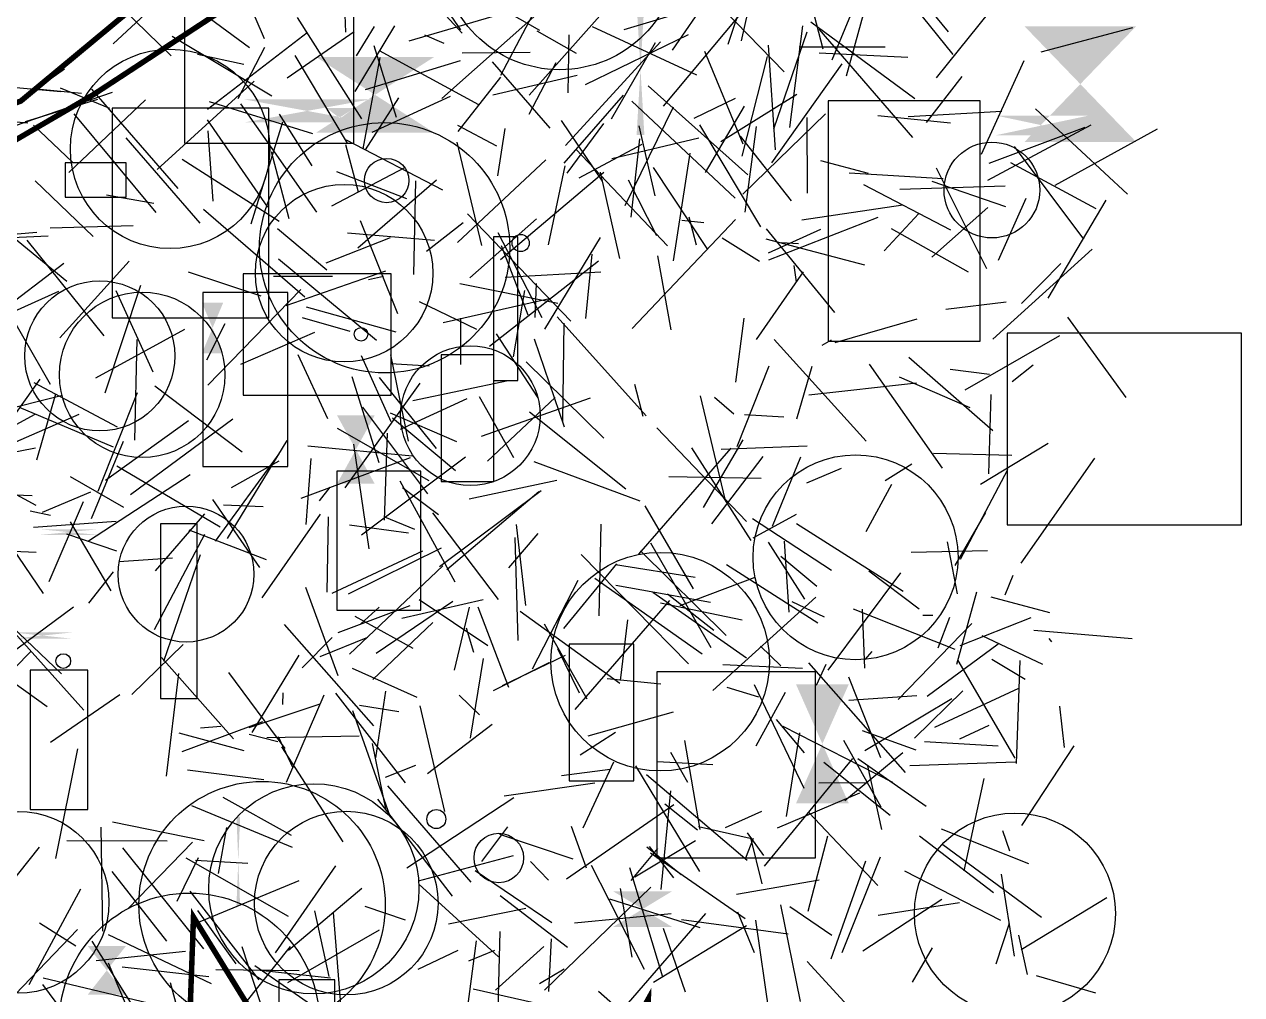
# Model space of a CAD drawing. Extents: x 39652501 to 39653363, y 39457785 to 39458687.
# Drawn here: x 39653232 to 39653342.6, y 39457913.5 to 39458001.7 of the extents above; entities that cross this region are included whole.
import ezdxf

# ---------------------------------------------------------------- set-up
doc = ezdxf.new("R2010")
doc.units = 0
doc.layers.get('0').update_dxf_attribs({"linetype": 'CONTINUOUS'})

msp = doc.modelspace()

# ---------------------------------------------------------------- linework, layer by layer
for p, q in [((39653271.7524, 39458000.903), (39653263.3108, 39458010.0557)), ((39653250.3952, 39458008.3226), (39653253.7488, 39458000.3998)), ((39653261.2, 39458000.9806), (39653260.8841, 39458008.9593)), ((39653271.6405, 39458001.2073), (39653266.6139, 39458008.5401)), ((39653302.2524, 39458008.3927), (39653304.5579, 39457999.4603)), ((39653240.0495, 39457999.9345), (39653248.0777, 39458007.4009)), ((39653309.4386, 39458007.5681), (39653316.364, 39457998.9656)), ((39653310.5556, 39458007.556), (39653315.9571, 39458001.0251)), ((39653314.8715, 39457996.8282), (39653322.6628, 39458006.525)), ((39653244.2534, 39458005.6331), (39653252.4184, 39457999.6039)), ((39653271.6453, 39458005.2501), (39653278.7868, 39458001.1581)), ((39653275.2725, 39457997.0805), (39653279.7817, 39458005.6033)), ((39653277.8664, 39457995.2744), (39653286.5657, 39458005.0729)), ((39653292.5762, 39458006.0787), (39653301.0322, 39457997.3808)), ((39653295.9463, 39457999.8906), (39653297.8895, 39458005.7282)), ((39653239.095, 39458004.8862), (39653245.3072, 39457998.8405)), ((39653290.8906, 39457999.3432), (39653294.2384, 39458004.2174)), ((39653298.1859, 39458004.9658), (39653297.1343, 39458000.1921)), ((39653308.0756, 39458004.9701), (39653305.3601, 39457998.441)), ((39653278.8137, 39458002.861), (39653269.9214, 39457994.9588)), ((39653292.6569, 39458003.0596), (39653286.4754, 39458001.1995)), ((39653297.9716, 39458003.7386), (39653290.0358, 39457994.2621)), ((39653262.6568, 39457993.1204), (39653256.8045, 39458002.3221)), ((39653266.9314, 39458000.2079), (39653274.491, 39458002.4212)), ((39653303.4747, 39458001.9204), (39653312.9034, 39457994.9636)), ((39653308.2308, 39458002.6055), (39653306.6672, 39457996.9964)), ((39653254.4512, 39457995.1663), (39653245.403, 39458000.6041)), ((39653257.6612, 39458000.9419), (39653248.5997, 39457993.9633)), ((39653261.9531, 39458001.0044), (39653255.8487, 39457996.7942)), ((39653265.5996, 39458001.5649), (39653261.9972, 39457995.6103)), ((39653263.7492, 39458001.5102), (39653262.1136, 39457998.8239)), ((39653268.3377, 39458000.7456), (39653270.105, 39457999.9856)), ((39653282.1713, 39457999.0594), (39653278.5948, 39458001.0746)), ((39653281.4677, 39458000.7427), (39653281.3575, 39457995.4626)), ((39653282.9782, 39457996.2438), (39653292.3507, 39458000.7774)), ((39653293.1039, 39457997.0652), (39653283.6083, 39458001.4846)), ((39653303.1094, 39458000.9915), (39653300.0743, 39457992.1569)), ((39653302.6908, 39458001.5703), (39653301.5124, 39457992.3205)), ((39653304.1989, 39458001.2509), (39653312.7007, 39457991.4106)), ((39653324.4046, 39457999.2121), (39653332.7504, 39458001.4257)), ((39653251.3872, 39457994.971), (39653253.8145, 39457999.6382)), ((39653265.7861, 39457993.2339), (39653263.7638, 39457999.7447)), ((39653289.8088, 39458000.0955), (39653281.1608, 39457990.6784)), ((39653285.3453, 39457993.1168), (39653289.3397, 39458000.0517)), ((39653299.5701, 39457999.8045), (39653300.2188, 39457990.289)), ((39653302.4086, 39457999.6437), (39653310.213, 39457999.6416)), ((39653247.7168, 39457999), (39653251.9279, 39457998.0691)), ((39653261.3437, 39457990.8976), (39653256.5864, 39457998.8586)), ((39653262.749, 39457990.3787), (39653264.3146, 39457998.696)), ((39653262.961, 39457995.7853), (39653271.6083, 39457998.4012)), ((39653273.2866, 39457994.3868), (39653264.24, 39457999.3023)), ((39653271.7553, 39457999.1121), (39653277.9431, 39457999.1693)), ((39653297.3054, 39457990.8212), (39653293.8122, 39457999.244)), ((39653297.2333, 39457989.7077), (39653299.5221, 39457998.7827)), ((39653312.2709, 39457998.6792), (39653304.2158, 39457999.0678)), ((39653322.831, 39457998.3731), (39653318.935, 39457989.862)), ((39653228.8266, 39457992.8814), (39653235.6197, 39457997.6581)), ((39653279.7653, 39457992.2591), (39653274.5218, 39457998.3047)), ((39653280.2666, 39457998.2155), (39653277.8364, 39457993.5147)), ((39653299.9248, 39457989.1109), (39653306.3038, 39457998.0992)), ((39653226.7498, 39457996.3745), (39653235.2811, 39457995.5989)), ((39653252.8661, 39457996.5303), (39653244.0333, 39457988.519)), ((39653275.2345, 39457996.8909), (39653271.3776, 39457991.9524)), ((39653282.2208, 39457997.046), (39653274.5532, 39457995.247)), ((39653317.202, 39457996.9568), (39653313.9609, 39457992.764)), ((39653239.9298, 39457995.5066), (39653230.0631, 39457992.1202)), ((39653237.1446, 39457995.4), (39653233.058, 39457995.8141)), ((39653239.7231, 39457994.0509), (39653235.257, 39457995.888)), ((39653238.0645, 39457995.817), (39653245.9093, 39457986.7932)), ((39653270.6658, 39457995.1322), (39653263.5478, 39457991.8651)), ((39653286.4055, 39457995.2548), (39653280.9967, 39457989.0961)), ((39653288.6803, 39457996.1097), (39653297.7319, 39457988.0132)), ((39653295.2782, 39457991.0608), (39653302.1757, 39457995.3403)), ((39653232.0669, 39457992.8741), (39653238.6464, 39457994.8863)), ((39653236.0003, 39457988.2424), (39653242.9604, 39457994.8477)), ((39653258.1769, 39457991.7429), (39653248.7941, 39457994.6569)), ((39653258.5518, 39457984.6351), (39653251.6369, 39457994.4807)), ((39653265.9716, 39457995.0079), (39653262.9514, 39457990.3037)), ((39653290.9373, 39457994.16), (39653286.5393, 39457985.2089)), ((39653296.5845, 39457985.8875), (39653287.193, 39457994.7151)), ((39653292.8645, 39457993.1701), (39653296.6043, 39457994.9904)), ((39653293.8969, 39457988.2303), (39653297.442, 39457994.2728)), ((39653323.8797, 39457994.033), (39653332.2436, 39457986.2671)), ((39653232.2625, 39457992.7205), (39653224.444, 39457993.4015)), ((39653243.9415, 39457984.5942), (39653236.4776, 39457993.5746)), ((39653248.5727, 39457993.0226), (39653254.0711, 39457985.0724)), ((39653252.5768, 39457983.5789), (39653255.4494, 39457992.8458)), ((39653258.1337, 39457988.8425), (39653255.1587, 39457993.5498)), ((39653280.7616, 39457992.9635), (39653284.496, 39457987.4406)), ((39653304.7911, 39457993.5794), (39653297.2744, 39457986.2779)), ((39653303.0916, 39457993.2263), (39653303.1214, 39457986.3681)), ((39653316.1529, 39457992.7075), (39653309.5435, 39457993.3861)), ((39653320.8225, 39457993.7927), (39653312.318, 39457993.2889)), ((39653236.3526, 39457989.1693), (39653232.7783, 39457992.534)), ((39653249.1245, 39457985.6205), (39653248.6669, 39457992.0135)), ((39653271.3353, 39457992.5251), (39653274.8991, 39457990.6668)), ((39653274.9956, 39457987.9433), (39653275.6631, 39457992.246)), ((39653281.3191, 39457988.1804), (39653284.6378, 39457992.693)), ((39653289.3171, 39457986.1025), (39653287.86, 39457992.4854)), ((39653293.3418, 39457992.5545), (39653298.8739, 39457983.2958)), ((39653298.4983, 39457992.4284), (39653297.4698, 39457984.6222)), ((39653319.5436, 39457987.5331), (39653328.9607, 39457992.5685)), ((39653319.6849, 39457989.0706), (39653328.396, 39457992.3439)), ((39653325.6758, 39457987.0977), (39653334.9707, 39457992.1958)), ((39653241.1722, 39457991.3799), (39653247.9101, 39457983.6202)), ((39653262.354, 39457986.4596), (39653261.1761, 39457990.7577)), ((39653270.0155, 39457986.6267), (39653261.2492, 39457991.1651)), ((39653271.2718, 39457990.9996), (39653273.5311, 39457981.6134)), ((39653282.4058, 39457987.7503), (39653288.1193, 39457990.7994)), ((39653285.3707, 39457989.4921), (39653293.2785, 39457991.3868)), ((39653287.9002, 39457991.3047), (39653287.0901, 39457984.1602)), ((39653301.7026, 39457985.6636), (39653297.0699, 39457991.5355)), ((39653321.9366, 39457990.6109), (39653328.2536, 39457982.1676)), ((39653254.406, 39457990.1528), (39653255.996, 39457984.0431)), ((39653282.1391, 39457990.3274), (39653290.4301, 39457981.5835)), ((39653292.4656, 39457989.9854), (39653290.9477, 39457980.2116)), ((39653246.3057, 39457989.4589), (39653255.1158, 39457983.8194)), ((39653259.9124, 39457985.2117), (39653266.5543, 39457988.6963)), ((39653271.3391, 39457981.8695), (39653279.3668, 39457989.3726)), ((39653281.0884, 39457988.8339), (39653279.581, 39457981.674)), ((39653294.0959, 39457981.2333), (39653289.1614, 39457988.6894)), ((39653304.3263, 39457989.3281), (39653308.6759, 39457988.1704)), ((39653319.4494, 39457979.4805), (39653314.8848, 39457988.6229)), ((39653321.6261, 39457989.1393), (39653329.358, 39457984.9727)), ((39653238.2255, 39457982.4296), (39653232.9431, 39457987.4747)), ((39653266.7338, 39457985.8467), (39653260.3587, 39457988.2838)), ((39653269.4263, 39457987.5466), (39653262.2826, 39457981.344)), ((39653267.511, 39457987.4819), (39653267.343, 39457978.9559)), ((39653275.2629, 39457980.3138), (39653284.6419, 39457988.2497)), ((39653286.1066, 39457980.4187), (39653284.3486, 39457988.2712)), ((39653286.8419, 39457987.5594), (39653289.4359, 39457982.5192)), ((39653315.491, 39457987.6451), (39653306.9468, 39457988.1813)), ((39653321.1796, 39457985.1205), (39653314.4894, 39457987.408)), ((39653239.4266, 39457986.1969), (39653243.7206, 39457985.4394)), ((39653308.2534, 39457987.1298), (39653316.1544, 39457983.0328)), ((39653311.5413, 39457986.7165), (39653321.1367, 39457987.03)), ((39653302.6533, 39457983.9265), (39653311.8349, 39457985.2891)), ((39653323.0199, 39457985.8627), (39653320.5066, 39457980.2213)), ((39653325.0414, 39457976.8032), (39653330.3155, 39457985.7296)), ((39653248.2517, 39457984.8892), (39653257.4565, 39457976.9483)), ((39653272.2345, 39457984.4874), (39653281.6525, 39457974.7099)), ((39653278.5162, 39457984.029), (39653272.4487, 39457978.6486)), ((39653287.2177, 39457974.0672), (39653296.6267, 39457983.969)), ((39653293.0808, 39457981.6285), (39653292.3989, 39457984.1723)), ((39653299.6398, 39457980.2941), (39653309.578, 39457984.1889)), ((39653313.2802, 39457984.5035), (39653310.1255, 39457981.1221)), ((39653319.5436, 39457985.0528), (39653314.4481, 39457980.5348)), ((39653229.3423, 39457983.6823), (39653235.8141, 39457978.3517)), ((39653234.3123, 39457983.2061), (39653241.8491, 39457983.4258)), ((39653259.4626, 39457979.3551), (39653254.9698, 39457983.1126)), ((39653265.912, 39457975.3857), (39653262.5133, 39457983.8552)), ((39653271.8687, 39457983.6504), (39653268.5087, 39457981.0481)), ((39653291.7312, 39457983.9014), (39653293.7462, 39457983.6904)), ((39653299.3913, 39457983.1037), (39653305.6186, 39457975.5158)), ((39653299.6235, 39457980.9346), (39653304.3634, 39457983.0831)), ((39653310.7613, 39457983.1517), (39653317.7513, 39457979.1938)), ((39653225.318, 39457982.0992), (39653234.1401, 39457982.4637)), ((39653226.434, 39457982.2708), (39653233.1037, 39457982.8131)), ((39653232.1817, 39457982.0977), (39653239.1815, 39457973.3976)), ((39653265.2329, 39457982.3089), (39653259.3793, 39457979.986)), ((39653269.2407, 39457982.0522), (39653261.3261, 39457982.7346)), ((39653279.0439, 39457975.0156), (39653275.0248, 39457982.7524)), ((39653279.2895, 39457973.9969), (39653284.3519, 39457982.312)), ((39653295.3955, 39457982.3058), (39653298.7972, 39457980.1606)), ((39653308.3697, 39457979.7986), (39653299.4026, 39457982.1599)), ((39653302.3269, 39457981.7635), (39653300.7831, 39457981.8266)), ((39653277.7568, 39457975.2771), (39653275.3418, 39457981.5633)), ((39653283.5655, 39457980.809), (39653282.9826, 39457974.9763)), ((39653290.7575, 39457973.9222), (39653289.5407, 39457980.6751)), ((39653320.0088, 39457973.0901), (39653329.0294, 39457981.2786)), ((39653235.5566, 39457979.9524), (39653228.2115, 39457974.363)), ((39653241.4841, 39457980.1745), (39653235.1871, 39457973.212)), ((39653263.9635, 39457972.9733), (39653255.0609, 39457980.35)), ((39653274.2391, 39457972.4398), (39653284.1632, 39457980.2069)), ((39653302.1698, 39457978.2944), (39653301.9355, 39457979.7668)), ((39653326.2002, 39457979.9669), (39653322.5997, 39457976.331)), ((39653228.7713, 39457978.6339), (39653234.2959, 39457968.9894)), ((39653246.8464, 39457979.2073), (39653253.4468, 39457977.0268)), ((39653259.972, 39457978.7903), (39653254.6102, 39457978.7914)), ((39653264.8008, 39457979.2569), (39653255.7225, 39457976.1237)), ((39653263.2397, 39457978.5117), (39653264.6036, 39457978.8254)), ((39653284.3792, 39457979.1887), (39653275.6578, 39457978.6837)), ((39653298.5089, 39457973.0467), (39653302.8063, 39457979.1979)), ((39653225.4949, 39457973.1237), (39653235.0989, 39457977.4633)), ((39653239.2934, 39457968.2169), (39653242.5606, 39457977.9981)), ((39653240.2902, 39457977.5106), (39653243.6437, 39457970.1069)), ((39653257.095, 39457977.6132), (39653248.6409, 39457968.916)), ((39653271.5664, 39457978.138), (39653280.4514, 39457976.3556)), ((39653276.4389, 39457971.4918), (39653277.4635, 39457977.5155)), ((39653278.4138, 39457975.0565), (39653278.5093, 39457978.1333)), ((39653273.1078, 39457973.9654), (39653267.8709, 39457976.4786)), ((39653279.8138, 39457976.7875), (39653270.0314, 39457974.5818)), ((39653321.2315, 39457976.4473), (39653315.7401, 39457975.7716)), ((39653257.5838, 39457976.0348), (39653265.7212, 39457973.7597)), ((39653280.3939, 39457975.1312), (39653288.5048, 39457966.1231)), ((39653248.5636, 39457971.2035), (39653250.2209, 39457974.5065)), ((39653257.2123, 39457975.059), (39653261.5439, 39457973.8204)), ((39653271.6308, 39457970.7987), (39653271.6548, 39457975.0013)), ((39653281.001, 39457974.5355), (39653280.8866, 39457965.6319)), ((39653297.3818, 39457974.9863), (39653296.6032, 39457969.1821)), ((39653313.0836, 39457974.9194), (39653305.648, 39457972.7621)), ((39653326.7971, 39457975.098), (39653332.0899, 39457967.7994)), ((39653246.5166, 39457973.9663), (39653238.4228, 39457969.5284)), ((39653242.1771, 39457973.0697), (39653241.9618, 39457963.9117)), ((39653251.6501, 39457970.8051), (39653258.3722, 39457973.7108)), ((39653278.6728, 39457967.7472), (39653274.8808, 39457973.5841)), ((39653278.3201, 39457973.113), (39653281.0296, 39457965.1268)), ((39653300.1257, 39457973.0655), (39653308.4882, 39457963.8181)), ((39653305.3144, 39457972.9903), (39653304.4546, 39457972.5178)), ((39653326.0723, 39457973.379), (39653317.4652, 39457968.4637)), ((39653256.8273, 39457971.6928), (39653259.528, 39457965.8721)), ((39653262.5746, 39457971.6115), (39653265.291, 39457965.6015)), ((39653268.7615, 39457970.6333), (39653265.2343, 39457970.8406)), ((39653265.2497, 39457971.6552), (39653266.8582, 39457963.8122)), ((39653277.5842, 39457971.0248), (39653284.6528, 39457964.091)), ((39653315.4209, 39457961.3612), (39653308.7898, 39457970.8037)), ((39653312.381, 39457971.4583), (39653320.015, 39457964.7929)), ((39653321.7564, 39457969.2248), (39653323.6839, 39457970.7619)), ((39653261.734, 39457969.691), (39653264.195, 39457961.8929)), ((39653269.4176, 39457963.1554), (39653264.2345, 39457969.5994)), ((39653296.7676, 39457963.317), (39653299.6807, 39457970.6622)), ((39653303.5607, 39457970.6079), (39653302.1704, 39457965.8178)), ((39653311.4942, 39457969.6685), (39653317.9076, 39457966.8804)), ((39653319.7075, 39457969.8744), (39653316.1142, 39457970.3299)), ((39653233.3583, 39457969.4635), (39653230.5489, 39457965.4681)), ((39653240.4267, 39457965.084), (39653232.8557, 39457969.1297)), ((39653251.7698, 39457962.8314), (39653243.8238, 39457968.8232)), ((39653261.1375, 39457959.5861), (39653267.9439, 39457969.0775)), ((39653275.9439, 39457969.3028), (39653267.266, 39457967.4886)), ((39653288.2208, 39457966.0454), (39653287.4698, 39457968.9748)), ((39653303.2819, 39457968.0388), (39653313.0742, 39457969.1243)), ((39653235.3014, 39457967.9249), (39653225.5136, 39457965.5002)), ((39653233.0915, 39457962.1193), (39653234.8092, 39457968.1175)), ((39653242.2026, 39457968.2048), (39653238.6443, 39457959.23)), ((39653272.1797, 39457967.6679), (39653266.1309, 39457964.8625)), ((39653273.3019, 39457967.8863), (39653276.4427, 39457962.3445)), ((39653283.4002, 39457967.7389), (39653273.4773, 39457964.229)), ((39653274.0796, 39457961.9887), (39653280.2039, 39457967.7708)), ((39653295.6627, 39457958.554), (39653293.444, 39457967.9455)), ((39653296.473, 39457966.2573), (39653294.71, 39457967.7853)), ((39653319.6378, 39457960.861), (39653319.8601, 39457968.0429)), ((39653227.2477, 39457962.0479), (39653236.9343, 39457966.2681)), ((39653240.0595, 39457963.2822), (39653231.5113, 39457966.886)), ((39653268.6404, 39457959.0398), (39653262.7376, 39457966.8936)), ((39653271.2781, 39457963.7628), (39653265.2407, 39457966.3758)), ((39653277.8938, 39457966.4792), (39653286.6374, 39457959.4917)), ((39653232.9272, 39457966.2279), (39653227.5216, 39457963.3159)), ((39653246.8718, 39457965.6612), (39653239.3351, 39457960.2273)), ((39653241.6081, 39457958.9729), (39653250.9086, 39457965.8518)), ((39653265.4289, 39457965.9413), (39653271.1597, 39457961.1375)), ((39653301.0004, 39457965.9886), (39653297.4198, 39457966.2026)), ((39653268.7707, 39457960.2081), (39653260.4207, 39457964.9689)), ((39653264.7114, 39457956.6446), (39653264.9749, 39457964.5436)), ((39653289.4598, 39457965.0416), (39653297.6261, 39457956.5231)), ((39653230.3352, 39457962.7062), (39653232.9715, 39457963.1993)), ((39653240.953, 39457963.7869), (39653238.0253, 39457956.7693)), ((39653255.8099, 39457963.8657), (39653250.3975, 39457954.9619)), ((39653257.728, 39457963.3797), (39653267.2257, 39457962.4804)), ((39653263.2964, 39457954.0386), (39653261.9263, 39457963.5376)), ((39653287.8382, 39457953.539), (39653296.2336, 39457963.184)), ((39653298.0331, 39457954.7844), (39653292.6364, 39457963.2052)), ((39653293.6926, 39457957.7919), (39653297.3148, 39457963.9289)), ((39653303.118, 39457963.3745), (39653295.3073, 39457963.06)), ((39653318.8765, 39457959.9172), (39653325.0319, 39457963.6383)), ((39653249.3316, 39457954.74), (39653255.1238, 39457962.6632)), ((39653255.1053, 39457962.012), (39653250.7618, 39457959.5893)), ((39653257.1229, 39457958.6475), (39653267.0778, 39457962.3245)), ((39653258.0197, 39457962.2303), (39653257.5641, 39457956.2437)), ((39653272.0711, 39457962.369), (39653262.6121, 39457955.265)), ((39653287.9363, 39457958.3769), (39653278.315, 39457961.9364)), ((39653299.1034, 39457962.4359), (39653294.4412, 39457956.3069)), ((39653302.5259, 39457962.3648), (39653299.9395, 39457956.0749)), ((39653321.7395, 39457962.5161), (39653314.6168, 39457962.7001)), ((39653322.57, 39457952.7224), (39653329.2835, 39457962.2673)), ((39653233.0223, 39457957.9748), (39653227.8951, 39457960.7529)), ((39653247.0338, 39457960.7714), (39653237.7926, 39457954.7367)), ((39653240.3801, 39457961.586), (39653249.7607, 39457956.0204)), ((39653303.0901, 39457960.0171), (39653306.2569, 39457961.3485)), ((39653312.6333, 39457961.7136), (39653310.2109, 39457960.2223)), ((39653321.3502, 39457961.2161), (39653317.0244, 39457953.073)), ((39653241.0169, 39457957.7797), (39653236.1703, 39457960.5768)), ((39653259.7216, 39457959.6441), (39653258.7783, 39457958.3951)), ((39653271.1175, 39457951.015), (39653266.1393, 39457960.1959)), ((39653280.355, 39457960.2432), (39653272.3956, 39457958.5601)), ((39653298.9386, 39457960.4355), (39653290.5573, 39457960.5661)), ((39653308.4899, 39457955.6108), (39653310.8371, 39457959.9086)), ((39653232.6801, 39457958.8408), (39653226.4562, 39457959.0734)), ((39653237.964, 39457959.1936), (39653233.5902, 39457957.3278)), ((39653266.3517, 39457959.6067), (39653269.618, 39457957.1628)), ((39653278.9574, 39457959.2935), (39653269.7036, 39457952.4037)), ((39653270.3649, 39457952.1394), (39653278.7457, 39457959.2329)), ((39653232.486, 39457957.4789), (39653234.3466, 39457957.1065)), ((39653237.3128, 39457958.3127), (39653234.1999, 39457951.0186)), ((39653249.0586, 39457958.5104), (39653253.3427, 39457952.3314)), ((39653253.6855, 39457957.8436), (39653250.0529, 39457957.9991)), ((39653292.8092, 39457950.3988), (39653288.3855, 39457957.9345)), ((39653232.7988, 39457956.0113), (39653240.3035, 39457956.543)), ((39653236.1146, 39457956.475), (39653239.8236, 39457950.2179)), ((39653243.8977, 39457952.0216), (39653248.3762, 39457957.2085)), ((39653258.8579, 39457957.1688), (39653253.5485, 39457949.5761)), ((39653259.5053, 39457950.1029), (39653259.6266, 39457956.927)), ((39653267.4562, 39457955.7803), (39653264.7458, 39457956.9066)), ((39653275.074, 39457949.4183), (39653269.0997, 39457957.3014)), ((39653305.3461, 39457952.0502), (39653298.1533, 39457956.75)), ((39653302.1246, 39457957.1587), (39653298.1965, 39457954.9871)), ((39653319.3316, 39457957.3231), (39653316.541, 39457952.5267)), ((39653229.67, 39457955.806), (39653233.6589, 39457949.9755)), ((39653240.3753, 39457953.8227), (39653235.8189, 39457955.352)), ((39653248.3415, 39457955.3227), (39653243.7542, 39457946.6767)), ((39653253.9705, 39457953.0186), (39653246.9594, 39457955.7242)), ((39653266.8799, 39457955.4621), (39653261.5341, 39457956.189)), ((39653278.6464, 39457955.4333), (39653275.9806, 39457952.32)), ((39653276.6812, 39457956.2336), (39653277.5115, 39457948.8877)), ((39653284.2052, 39457947.9281), (39653284.3859, 39457956.276)), ((39653311.8431, 39457950.155), (39653302.165, 39457956.2952)), ((39653261.4412, 39457949.9411), (39653269.8699, 39457954.1333)), ((39653276.5379, 39457955.0633), (39653276.8172, 39457945.692)), ((39653294.3958, 39457945.0389), (39653288.9306, 39457954.5344)), ((39653302.9181, 39457949.4722), (39653299.6012, 39457954.6472)), ((39653301.0398, 39457954.7413), (39653301.4614, 39457948.2672)), ((39653315.8649, 39457954.6774), (39653316.7778, 39457949.9415)), ((39653224.5298, 39457954.0513), (39653233.0213, 39457953.7381)), ((39653245.4242, 39457953.1749), (39653240.5507, 39457952.8582)), ((39653244.6355, 39457943.8213), (39653247.9617, 39457953.53)), ((39653268.1483, 39457953.8198), (39653259.9162, 39457949.9634)), ((39653292.332, 39457943.5734), (39653282.578, 39457953.5281)), ((39653295.7795, 39457946.1703), (39653287.9819, 39457953.8603)), ((39653304.0095, 39457950.6046), (39653300.743, 39457953.3379)), ((39653312.5972, 39457953.7158), (39653319.5281, 39457953.8907)), ((39653240.0216, 39457951.9311), (39653237.8005, 39457949.0836)), ((39653269.9929, 39457952.4957), (39653261.5099, 39457944.4554)), ((39653281.0163, 39457946.7949), (39653285.8329, 39457952.6573)), ((39653285.7067, 39457952.6143), (39653292.9364, 39457951.4456)), ((39653304.0855, 39457947.2632), (39653295.7823, 39457952.5892)), ((39653313.3191, 39457948.5446), (39653308.7264, 39457951.9951)), ((39653282.2727, 39457951.1678), (39653278.1149, 39457943.1057)), ((39653293.5936, 39457944.4563), (39653283.8098, 39457951.3485)), ((39653291.5899, 39457948.8794), (39653298.3908, 39457951.4606)), ((39653311.6134, 39457951.8651), (39653304.994, 39457943.0032)), ((39653321.8357, 39457951.599), (39653321.1072, 39457949.8135)), ((39653235.3298, 39457942.6666), (39653227.9838, 39457949.6796)), ((39653260.4997, 39457942.4932), (39653257.5476, 39457950.5249)), ((39653294.3352, 39457949.1635), (39653285.7327, 39457950.6955)), ((39653297.6149, 39457944.1098), (39653289.0825, 39457950.0724)), ((39653290.422, 39457949.94), (39653294.6387, 39457946.6467)), ((39653318.5319, 39457950.0807), (39653316.7125, 39457943.532)), ((39653229.6099, 39457943.7166), (39653236.4438, 39457948.7729)), ((39653260.492, 39457946.4422), (39653267.024, 39457948.8776)), ((39653262.5529, 39457947.2182), (39653264.2317, 39457948.7366)), ((39653270.919, 39457949.239), (39653263.9405, 39457944.5167)), ((39653273.6845, 39457949.3885), (39653266.2713, 39457947.7147)), ((39653267.8661, 39457949.4128), (39653274.1041, 39457945.2509)), ((39653271.0685, 39457943.0152), (39653272.4452, 39457948.744)), ((39653276.0054, 39457941.4315), (39653273.2238, 39457948.7178)), ((39653290.62, 39457949.3274), (39653282.0101, 39457939.4373)), ((39653297.2203, 39457947.54), (39653289.7966, 39457949.0902)), ((39653294.5524, 39457941.1588), (39653303.9257, 39457949.6381)), ((39653304.7189, 39457947.8199), (39653301.7575, 39457949.2107)), ((39653325.1976, 39457948.2115), (39653319.8698, 39457949.6417)), ((39653229.1433, 39457948.5137), (39653237.3804, 39457939.363)), ((39653267.2985, 39457944.9621), (39653262.0455, 39457947.8908)), ((39653286.0945, 39457941.788), (39653277.0216, 39457948.3392)), ((39653286.7914, 39457947.5907), (39653286.1337, 39457942.0645)), ((39653316.5916, 39457944.8678), (39653307.3548, 39457948.5461)), ((39653308.3601, 39457943.1892), (39653308.162, 39457948.5369)), ((39653313.6402, 39457947.9968), (39653314.5468, 39457948.0014)), ((39653315.0388, 39457945.0425), (39653316.0994, 39457947.8174)), ((39653323.4597, 39457947.7607), (39653316.9979, 39457945.226)), ((39653263.7184, 39457937.9354), (39653255.6159, 39457947.1575)), ((39653263.6444, 39457942.1497), (39653269.092, 39457947.3432)), ((39653272.1393, 39457946.8544), (39653272.7959, 39457944.6502)), ((39653283.1214, 39457940.3664), (39653279.2551, 39457947.1989)), ((39653311.388, 39457940.3475), (39653318.0929, 39457947.2385)), ((39653323.7317, 39457946.6542), (39653332.6621, 39457945.8813)), ((39653234.0403, 39457939.6665), (39653224.958, 39457946.1647)), ((39653246.3873, 39457945.3307), (39653241.7306, 39457940.7929)), ((39653257.2036, 39457943.2267), (39653259.958, 39457945.9749)), ((39653263.1633, 39457945.98), (39653258.8168, 39457944.2309)), ((39653320.4981, 39457945.3763), (39653314.0421, 39457940.624)), ((39653324.5468, 39457943.5183), (39653319.0253, 39457946.137)), ((39653325.3672, 39457945.5735), (39653325.1324, 39457945.8826)), ((39653232.5787, 39457944.7241), (39653224.121, 39457936.2008)), ((39653250.9647, 39457936.756), (39653244.432, 39457944.1535)), ((39653256.9249, 39457944.3781), (39653252.6308, 39457937.3319)), ((39653281.1201, 39457944.3305), (39653275.41, 39457941.5864)), ((39653282.4433, 39457940.9052), (39653280.4692, 39457944.9557)), ((39653300.7486, 39457943.3972), (39653298.8747, 39457945.1906)), ((39653309.0209, 39457944.7146), (39653308.3602, 39457943.9811)), ((39653267.6854, 39457940.5202), (39653261.7826, 39457943.1584)), ((39653273.6605, 39457944.0567), (39653272.4828, 39457936.8269)), ((39653274.6106, 39457941.1712), (39653279.6767, 39457943.7086)), ((39653302.7109, 39457943.1477), (39653295.4552, 39457943.4926)), ((39653312.0786, 39457933.7016), (39653303.2938, 39457943.6628)), ((39653303.985, 39457941.644), (39653304.8707, 39457943.5446)), ((39653316.8175, 39457943.892), (39653322.0077, 39457934.9976)), ((39653319.9209, 39457944.0015), (39653322.9446, 39457942.1795)), ((39653322.1524, 39457934.515), (39653322.5066, 39457943.8886)), ((39653244.8719, 39457933.3851), (39653246.0015, 39457942.6918)), ((39653250.511, 39457942.7952), (39653255.6361, 39457935.8808)), ((39653284.9492, 39457942.255), (39653289.8322, 39457941.7637)), ((39653306.8966, 39457942.4131), (39653309.7845, 39457935.0687)), ((39653255.4744, 39457939.8835), (39653255.4955, 39457940.9335)), ((39653266.6156, 39457932.7769), (39653260.2926, 39457940.9118)), ((39653263.9025, 39457935.024), (39653264.834, 39457941.0839)), ((39653295.8237, 39457941.4461), (39653298.709, 39457940.5765)), ((39653298.2964, 39457941.6883), (39653302.8156, 39457932.2843)), ((39653298.4945, 39457936.115), (39653301.1618, 39457941.0075)), ((39653312.9, 39457936.8134), (39653317.2867, 39457941.1353)), ((39653314.7388, 39457937.831), (39653322.3596, 39457941.3834)), ((39653240.6319, 39457940.7715), (39653234.3351, 39457936.4433)), ((39653252.4138, 39457937.8055), (39653258.854, 39457939.9363)), ((39653259.1843, 39457940.7293), (39653255.7557, 39457932.7861)), ((39653265.9975, 39457939.2043), (39653262.4402, 39457939.787)), ((39653267.9296, 39457939.7768), (39653270.1654, 39457930.1528)), ((39653273.3495, 39457938.9563), (39653271.5034, 39457940.7264)), ((39653313.1072, 39457940.6576), (39653306.9201, 39457940.2562)), ((39653308.3668, 39457935.7033), (39653316.2872, 39457940.4236)), ((39653326.5279, 39457935.9684), (39653326.1126, 39457939.736)), ((39653265.216, 39457929.714), (39653261.829, 39457939.3015)), ((39653290.9589, 39457939.1826), (39653283.1953, 39457936.9967)), ((39653253.6125, 39457938.3112), (39653246.2888, 39457935.5752)), ((39653247.9854, 39457937.7679), (39653249.83, 39457937.9143)), ((39653274.4905, 39457938.0753), (39653268.6036, 39457933.5896)), ((39653302.8743, 39457935.5021), (39653300.3443, 39457938.5336)), ((39653300.9201, 39457937.9118), (39653310.8838, 39457932.8181)), ((39653316.9977, 39457936.7543), (39653319.6824, 39457938.0162)), ((39653251.951, 39457935.6674), (39653246.0272, 39457937.2827)), ((39653254.9986, 39457936.5032), (39653252.4012, 39457937.1428)), ((39653262.4116, 39457936.9996), (39653254.0023, 39457936.8434)), ((39653256.4072, 39457934.1016), (39653255.0765, 39457936.9488)), ((39653282.4985, 39457935.31), (39653285.6921, 39457937.3552)), ((39653293.3913, 39457928.5327), (39653292.0173, 39457936.6267)), ((39653301.2359, 39457929.6925), (39653302.4477, 39457937.3009)), ((39653309.8678, 39457930.5599), (39653306.4725, 39457936.6036)), ((39653313.0226, 39457935.7299), (39653308.1647, 39457937.4792)), ((39653320.4947, 39457936.0975), (39653313.7884, 39457936.5039)), ((39653236.8005, 39457935.865), (39653234.8012, 39457925.8897)), ((39653255.3321, 39457936.0493), (39653260.9182, 39457927.4143)), ((39653263.5709, 39457936.351), (39653264.8324, 39457930.2494)), ((39653290.7051, 39457935.5609), (39653292.2357, 39457932.817)), ((39653306.54, 39457931.1508), (39653311.827, 39457935.5353)), ((39653322.6364, 39457928.8938), (39653327.4141, 39457936.1144)), ((39653264.8012, 39457933.2789), (39653267.5541, 39457934.3561)), ((39653285.5346, 39457934.6284), (39653282.7429, 39457928.6433)), ((39653293.3788, 39457924.7184), (39653287.5519, 39457934.311)), ((39653294.5553, 39457934.4072), (39653289.5328, 39457934.6843)), ((39653307.2537, 39457934.981), (39653299.2122, 39457925.2046)), ((39653310.6704, 39457929.8106), (39653304.6518, 39457934.6277)), ((39653307.7473, 39457934.965), (39653313.9527, 39457930.6327)), ((39653308.6273, 39457934.3194), (39653309.8845, 39457928.5238)), ((39653322.0673, 39457934.6397), (39653312.4616, 39457934.3238)), ((39653246.804, 39457933.9576), (39653253.7267, 39457933.0576)), ((39653280.8005, 39457933.4414), (39653285.2271, 39457933.9938)), ((39653288.5144, 39457933.5247), (39653297.6597, 39457925.7377)), ((39653317.3981, 39457924.7816), (39653319.2077, 39457933.1582)), ((39653264.9872, 39457932.4807), (39653272.5438, 39457923.7364)), ((39653275.57, 39457931.581), (39653283.8259, 39457932.7691)), ((39653290.7041, 39457932.0239), (39653289.8373, 39457923.0563)), ((39653304.1744, 39457932.7623), (39653308.526, 39457932.8094)), ((39653250.0184, 39457931.4661), (39653256.2184, 39457928.0114)), ((39653264.0649, 39457931.2825), (39653270.8625, 39457922.4652)), ((39653266.7405, 39457925.0336), (39653276.4629, 39457931.4468)), ((39653307.8742, 39457931.8152), (39653300.4073, 39457928.6552)), ((39653256.3476, 39457926.8811), (39653247.2013, 39457930.6686)), ((39653281.2523, 39457924.0488), (39653290.995, 39457930.7959)), ((39653290.1908, 39457930.8427), (39653293.1663, 39457928.5034)), ((39653298.9736, 39457930.1716), (39653295.6653, 39457928.6659)), ((39653303.2925, 39457930.0545), (39653309.5663, 39457923.4476)), ((39653238.9027, 39457928.7471), (39653239.0786, 39457919.2841)), ((39653248.3185, 39457927.4843), (39653239.9817, 39457929.1961)), ((39653250.351, 39457928.7154), (39653249.5932, 39457924.5392)), ((39653273.5427, 39457925.6198), (39653275.9079, 39457928.7813)), ((39653283.0719, 39457925.0175), (39653281.7085, 39457928.7909)), ((39653293.2471, 39457928.7861), (39653297.9497, 39457927.7378)), ((39653235.8181, 39457927.5381), (39653244.93, 39457927.4832)), ((39653281.8468, 39457925.8397), (39653275.1929, 39457928.0731)), ((39653298.2267, 39457927.7142), (39653297.5363, 39457925.93)), ((39653299.2024, 39457926.1647), (39653297.6941, 39457928.2141)), ((39653297.9336, 39457927.8988), (39653298.9973, 39457923.5846)), ((39653304.966, 39457927.9233), (39653303.1843, 39457921.083)), ((39653320.0646, 39457922.757), (39653313.3402, 39457927.9273)), ((39653315.3002, 39457928.593), (39653323.2507, 39457925.4257)), ((39653320.8855, 39457928.441), (39653321.531, 39457926.5784)), ((39653230.5217, 39457923.371), (39653233.3306, 39457926.913)), ((39653248.2723, 39457917.6937), (39653240.9199, 39457926.8577)), ((39653247.2476, 39457927.3657), (39653241.4, 39457921.3404)), ((39653289.5237, 39457926.79), (39653287.1073, 39457923.893)), ((39653292.9746, 39457927.5041), (39653287.4581, 39457924.1938)), ((39653288.5553, 39457926.9626), (39653291.6709, 39457924.4348)), ((39653291.0117, 39457924.125), (39653288.794, 39457926.9862)), ((39653315.4636, 39457927.1483), (39653324.4213, 39457920.5508)), ((39653245.8471, 39457922.006), (39653247.7942, 39457925.9863)), ((39653246.6512, 39457925.942), (39653255.943, 39457920.6429)), ((39653252.2903, 39457925.4307), (39653247.5272, 39457925.6972)), ((39653267.8051, 39457923.8652), (39653276.4401, 39457926.1531)), ((39653277.9908, 39457925.6145), (39653279.6061, 39457923.9113)), ((39653288.8763, 39457926.4149), (39653297.4913, 39457920.4411)), ((39653308.4389, 39457925.6552), (39653305.2705, 39457916.7335)), ((39653306.3136, 39457917.3364), (39653309.7838, 39457926.0268)), ((39653244.9181, 39457918.3724), (39653239.9373, 39457924.6937)), ((39653254.8068, 39457917.3201), (39653260.2772, 39457925.2156)), ((39653272.9496, 39457924.7937), (39653279.9106, 39457920.086)), ((39653288.3279, 39457915.8121), (39653283.5107, 39457925.2498)), ((39653286.9808, 39457925.0671), (39653289.9696, 39457915.1442)), ((39653311.9825, 39457924.776), (39653320.7026, 39457920.2801)), ((39653320.7634, 39457924.472), (39653321.9425, 39457917.0223)), ((39653256.922, 39457923.846), (39653247.3851, 39457919.9155)), ((39653255.9809, 39457917.5465), (39653262.6338, 39457923.179)), ((39653267.8392, 39457923.5489), (39653275.0698, 39457916.9466)), ((39653279.2534, 39457913.9121), (39653288.9043, 39457923.2735)), ((39653287.2312, 39457916.9297), (39653286.1628, 39457923.1702)), ((39653296.7013, 39457922.6569), (39653304.2224, 39457923.9399)), ((39653237.0557, 39457923.0892), (39653232.3731, 39457914.4158)), ((39653246.9982, 39457922.9178), (39653253.2733, 39457914.8562)), ((39653275.2148, 39457922.5237), (39653281.3253, 39457917.8346)), ((39653293.4057, 39457919.5782), (39653285.1786, 39457922.1945)), ((39653308.1895, 39457917.4869), (39653315.375, 39457922.1988)), ((39653322.5849, 39457917.6325), (39653330.3773, 39457922.3367)), ((39653251.2146, 39457916.3086), (39653247.7474, 39457921.1562)), ((39653258.3259, 39457921.1221), (39653259.6564, 39457915.154)), ((39653260.8179, 39457911.492), (39653260.072, 39457920.9801)), ((39653262.9211, 39457921.5528), (39653266.567, 39457920.3202)), ((39653270.5268, 39457919.9659), (39653277.5645, 39457921.3721)), ((39653281.9876, 39457920.0279), (39653290.7756, 39457920.8925)), ((39653293.8988, 39457920.8941), (39653286.8607, 39457912.7843)), ((39653298.3397, 39457917.305), (39653296.8123, 39457921.0211)), ((39653302.5316, 39457912.8968), (39653300.7209, 39457921.6793)), ((39653301.5579, 39457921.5201), (39653305.3599, 39457918.9164)), ((39653316.9848, 39457921.8702), (39653309.5956, 39457920.6939)), ((39653233.3443, 39457920.0384), (39653236.6561, 39457917.9644)), ((39653289.1522, 39457914.6527), (39653297.6232, 39457919.8022)), ((39653301.3892, 39457919.0139), (39653291.7017, 39457920.3183)), ((39653299.7133, 39457911.6827), (39653298.4594, 39457920.2729)), ((39653321.4882, 39457919.9902), (39653320.2857, 39457916.2739)), ((39653231.1316, 39457913.5434), (39653236.8068, 39457919.4344)), ((39653239.5837, 39457918.9764), (39653248.959, 39457914.5399)), ((39653264.2312, 39457919.3657), (39653255.8713, 39457914.5861)), ((39653275.1994, 39457919.2602), (39653274.9714, 39457910.3885)), ((39653290.0356, 39457919.5654), (39653292.0399, 39457913.7629)), ((39653322.3509, 39457918.9286), (39653323.1171, 39457915.3323)), ((39653238.0933, 39457918.3798), (39653243.9295, 39457909.1208)), ((39653256.1415, 39457917.8927), (39653249.1722, 39457909.1906)), ((39653251.7323, 39457917.904), (39653254.5076, 39457909.4215)), ((39653267.7498, 39457915.8186), (39653271.3979, 39457917.5685)), ((39653271.824, 39457909.0956), (39653273.0635, 39457918.3998)), ((39653274.7793, 39457913.9134), (39653279.1837, 39457917.9028)), ((39653279.6437, 39457913.7884), (39653279.87, 39457918.5939)), ((39653314.5062, 39457917.7688), (39653312.6867, 39457914.6581)), ((39653246.6243, 39457917.4404), (39653238.497, 39457916.5743)), ((39653272.3758, 39457916.5755), (39653274.7349, 39457917.5428)), ((39653311.0578, 39457907.9145), (39653303.1155, 39457916.5148)), ((39653243.0557, 39457908.2107), (39653239.6216, 39457916.3625)), ((39653240.8458, 39457916.047), (39653248.7366, 39457915.1648)), ((39653256.9388, 39457915.6727), (39653249.3766, 39457915.7753)), ((39653262.2756, 39457909.6491), (39653252.9034, 39457916.1371)), ((39653253.4125, 39457915.7278), (39653259.7886, 39457915.0446)), ((39653281.0355, 39457915.8396), (39653278.7848, 39457914.4896)), ((39653238.8911, 39457907.3869), (39653233.6545, 39457914.4428)), ((39653233.6692, 39457915.0358), (39653243.2257, 39457912.7607)), ((39653245.217, 39457914.606), (39653247.7408, 39457905.2661)), ((39653323.935, 39457915.2678), (39653329.3447, 39457913.6736)), ((39653280.2877, 39457912.3257), (39653272.77, 39457914.0267)), ((39653284.1499, 39457913.8379), (39653286.9613, 39457911.338))]:
    msp.add_line(p, q)
at = {"const_width": 0.5}
for points in [[(39653216.4846, 39457988.9946), (39653231.6416, 39457994.728), (39653247.0634, 39458007.5263), (39653238.1052, 39458016.8794), (39653254.4922, 39458005.9506), (39653238.224, 39457995.3043), (39653227.1701, 39457988.8596), (39653214.7398, 39458001.7463)], [(39653211.9379, 39457921.8687), (39653225.2952, 39457902.8138), (39653236.5855, 39457893.0331), (39653246.7922, 39457905.5155), (39653247.3382, 39457920.5632), (39653255.8056, 39457906.8221), (39653238.6149, 39457899.1517), (39653235.3732, 39457894.2511)], [(39653288.1795, 39457894.5987), (39653288.69, 39457913.1341), (39653280.2278, 39457897.9576), (39653297.8305, 39457885.5781), (39653282.0513, 39457885.4083), (39653289.6438, 39457873.8994), (39653287.7965, 39457858.3708), (39653280.6152, 39457860.8143)]]:
    msp.add_lwpolyline(points, dxfattribs=at)
for centre, radius in [((39653280.6338, 39458008.3885), 10.8162), ((39653245.205, 39457990.3807), 9.0616), ((39653264.7133, 39457981.3908), 11.3765), ((39653319.9233, 39457986.6384), 4.351), ((39653264.8988, 39457987.5053), 2.0159), ((39653261.0371, 39457979.0803), 8.0613), ((39653277.0878, 39457981.8229), 0.7802), ((39653238.8181, 39457971.5658), 6.8236), ((39653242.6746, 39457969.839), 7.52), ((39653262.5726, 39457973.5289), 0.6178), ((39653272.5156, 39457966.1348), 6.3467), ((39653307.5282, 39457953.2582), 9.3137), ((39653246.6623, 39457951.7346), 6.1723), ((39653289.766, 39457943.7762), 9.9319), ((39653235.4941, 39457943.8287), 0.6699), ((39653253.5745, 39457921.6894), 11.1985), ((39653258.2764, 39457923.1355), 9.553), ((39653231.3848, 39457921.9075), 8.2667), ((39653261.2264, 39457921.8321), 8.3434), ((39653269.4137, 39457929.475), 0.8642), ((39653322.0192, 39457920.8757), 9.1347), ((39653275.0946, 39457925.9387), 2.2519), ((39653246.9718, 39457910.914), 11.8293)]:
    msp.add_circle(centre, radius)
for points in [[(39653287.6224, 39457991.6525), (39653288.3284, 39457991.6525), (39653288.3284, 39458003.6284), (39653287.6224, 39458003.6284)], [(39653322.8858, 39457991.0094), (39653333.04, 39457991.0094), (39653333.04, 39458001.5273), (39653322.8858, 39458001.5273)], [(39653258.4912, 39457991.8601), (39653269.2048, 39457991.8601), (39653269.2048, 39457998.7248), (39653258.4912, 39457998.7248)], [(39653251.9928, 39457992.7904), (39653263.351, 39457992.7904), (39653263.351, 39457994.8701), (39653251.9928, 39457994.8701)], [(39653259.4116, 39457992.1853), (39653261.9442, 39457992.1853), (39653261.9442, 39457994.1059), (39653259.4116, 39457994.1059)], [(39653320.2722, 39457991.6182), (39653328.7528, 39457991.6182), (39653328.7528, 39457993.4133), (39653320.2722, 39457993.4133)], [(39653248.1027, 39457971.7986), (39653250.0405, 39457971.7986), (39653250.0405, 39457976.4079), (39653248.1027, 39457976.4079)], [(39653260.3921, 39457959.9538), (39653263.8083, 39457959.9538), (39653263.8083, 39457966.1524), (39653260.3921, 39457966.1524)], [(39653233.3708, 39457955.2954), (39653238.689, 39457955.2954), (39653238.689, 39457955.8087), (39653233.3708, 39457955.8087)], [(39653230.8552, 39457945.8601), (39653236.3465, 39457945.8601), (39653236.3465, 39457946.4372), (39653230.8552, 39457946.4372)], [(39653302.1159, 39457930.9072), (39653306.9051, 39457930.9072), (39653306.9051, 39457941.7111), (39653302.1159, 39457941.7111)], [(39653251.242, 39457921.618), (39653251.5775, 39457921.618), (39653251.5775, 39457929.6939), (39653251.242, 39457929.6939)], [(39653285.4798, 39457919.669), (39653290.858, 39457919.669), (39653290.858, 39457922.9144), (39653285.4798, 39457922.9144)], [(39653237.7324, 39457913.5245), (39653241.1884, 39457913.5245), (39653241.1884, 39457917.924), (39653237.7324, 39457917.924)]]:
    msp.add_solid(points)
for points in [[(39653246.5123, 39457990.9146, 19730366.2), (39653261.9219, 39457990.9146, 19730366.2), (39653261.9219, 39458012.0516, 19730366.2), (39653246.5123, 39458012.0516, 19730366.2)], [(39653239.9591, 39457975.0253), (39653254.188, 39457975.0253), (39653254.188, 39457994.077), (39653239.9591, 39457994.077)], [(39653305.0227, 39457972.8996, 19730366.2), (39653318.8599, 39457972.8996, 19730366.2), (39653318.8599, 39457994.7377, 19730366.2), (39653305.0227, 39457994.7377, 19730366.2)], [(39653235.6614, 39457985.9856), (39653241.2122, 39457985.9856), (39653241.2122, 39457989.12), (39653235.6614, 39457989.12)], [(39653274.5996, 39457969.3259), (39653276.8195, 39457969.3259), (39653276.8195, 39457982.3956), (39653274.5996, 39457982.3956)], [(39653251.8597, 39457967.9896, 19730366.2), (39653265.2979, 39457967.9896, 19730366.2), (39653265.2979, 39457979.0228, 19730366.2), (39653251.8597, 39457979.0228, 19730366.2)], [(39653248.1858, 39457961.4996), (39653255.9012, 39457961.4996), (39653255.9012, 39457977.3167), (39653248.1858, 39457977.3167)], [(39653321.318, 39457956.2045), (39653342.6285, 39457956.2045), (39653342.6285, 39457973.6323), (39653321.318, 39457973.6323)], [(39653269.8554, 39457960.1452, 19730366.2), (39653274.6432, 39457960.1452, 19730366.2), (39653274.6432, 39457971.6551, 19730366.2), (39653269.8554, 39457971.6551, 19730366.2)], [(39653260.3776, 39457948.4456), (39653268.0096, 39457948.4456), (39653268.0096, 39457961.1035), (39653260.3776, 39457961.1035)], [(39653244.3351, 39457940.4221), (39653247.676, 39457940.4221), (39653247.676, 39457956.2914), (39653244.3351, 39457956.2914)], [(39653281.4849, 39457932.9495), (39653287.3613, 39457932.9495), (39653287.3613, 39457945.3697), (39653281.4849, 39457945.3697)], [(39653232.4917, 39457930.3339), (39653237.7414, 39457930.3339), (39653237.7414, 39457943.0138), (39653232.4917, 39457943.0138)], [(39653289.4502, 39457925.9519, 19730366.2), (39653303.8729, 39457925.9519, 19730366.2), (39653303.8729, 39457942.8665, 19730366.2), (39653289.4502, 39457942.8665, 19730366.2)], [(39653255.1086, 39457909.2824), (39653260.2005, 39457909.2824), (39653260.2005, 39457914.8679), (39653255.1086, 39457914.8679)]]:
    msp.add_3dface(points)

doc.saveas('drawing.dxf')
